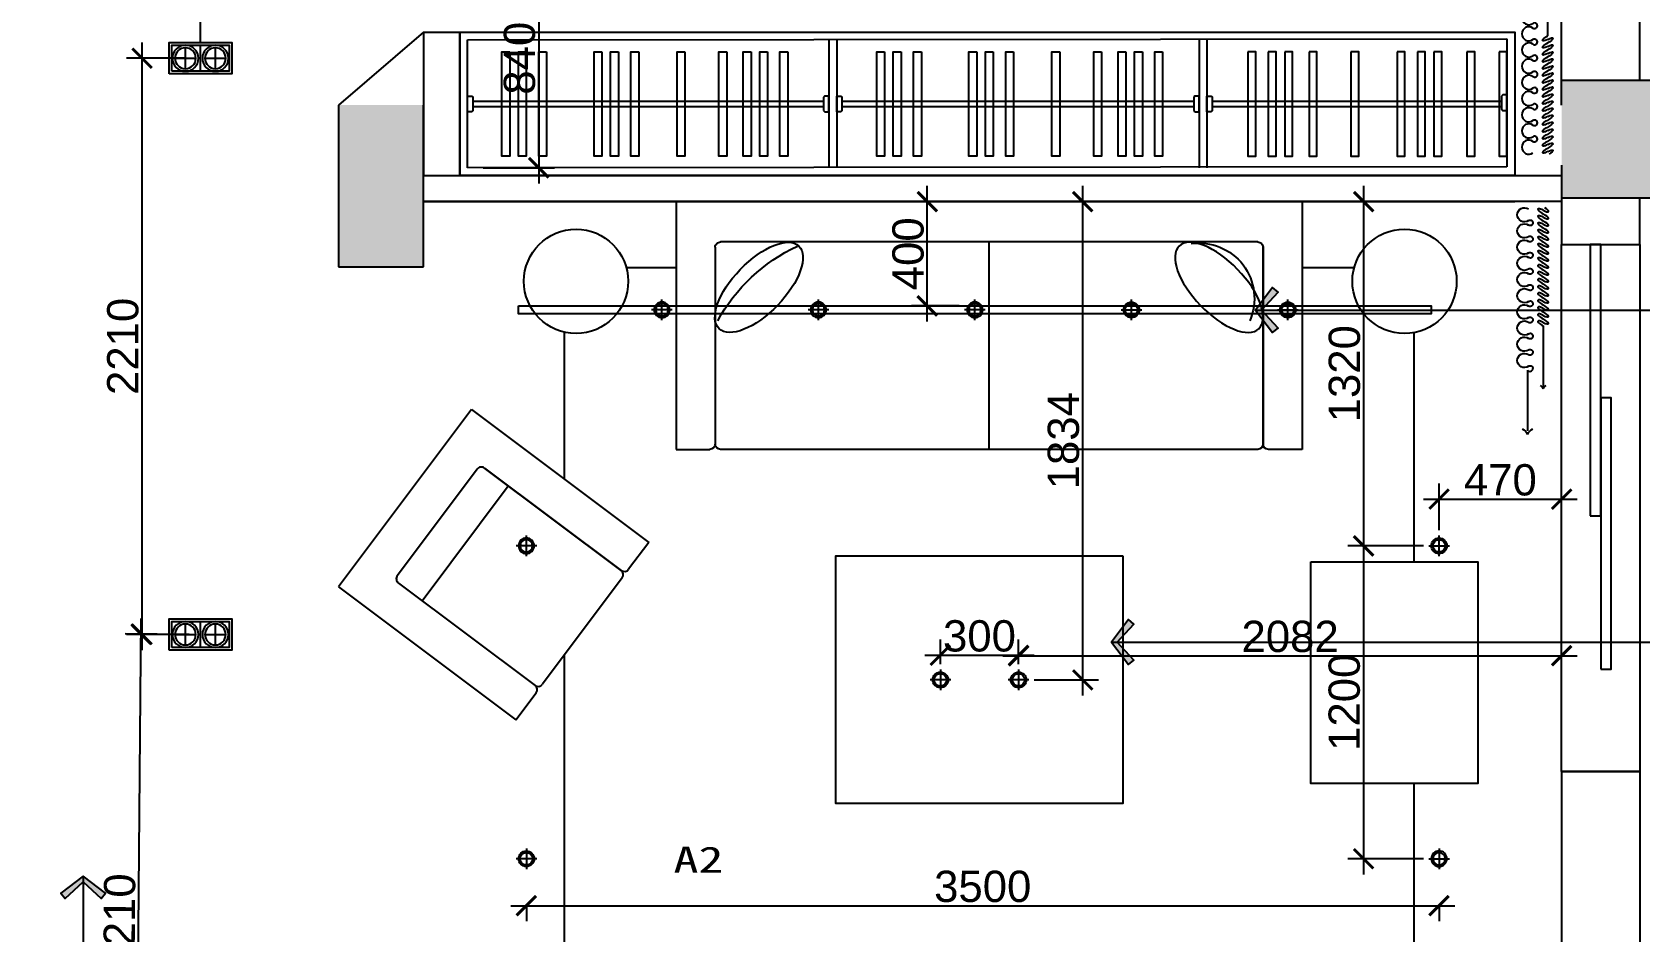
# Model space of a CAD drawing. Header units: millimetres. Extents: x 148889 to 229003, y -70503 to 111106.
# Drawn here: x 209832 to 215997, y 59927 to 63377 of the extents above; entities that cross this region are included whole.
import ezdxf
from ezdxf.enums import TextEntityAlignment as Align

# ---------------------------------------------------------------- set-up
doc = ezdxf.new("R2010")
doc.units = ezdxf.units.MM
doc.linetypes.add('DASHED2', pattern=[0.375, 0.25, -0.125])
doc.linetypes.add('HIDDEN', pattern=[0.375, 0.25, -0.125])
for name, color, linetype in [('C-天花标高', 1, 'Continuous'), ('C-灯具1', 2, 'Continuous'), ('C-门套', 16, 'Continuous'), ('P-原墙线', 7, 'Continuous'), ('P-固定家具1(到顶)', 3, 'Continuous'), ('P-外部尺寸', 44, 'Continuous'), ('P-开关', 7, 'DASHED2'), ('P-新墙线', 4, 'Continuous'), ('P-活动家具', 3, 'Continuous'), ('P-门', 1, 'Continuous'), ('大墨图框', 4, 'Continuous')]:
    doc.layers.add(name, color=color, linetype=linetype)
doc.layers.get('P-开关').off()
doc.styles.add('Arial', font='arial.ttf')
doc.styles.add('ROMANS', font='ROMANS.shx', dxfattribs={"bigfont": 'BIGFONT.shx'})
doc.styles.add('宋体', font='')
doc.styles.get('宋体').set_extended_font_data('SimSun')
doc.dimstyles.new('1比60', dxfattribs={"dimscale": 60, "dimtxt": 2, "dimasz": 1.25, "dimexe": 1, "dimexo": 1, "dimgap": 0.2, "dimtad": 1, "dimdec": 0, "dimrnd": 0.005, "dimzin": 0, "dimdsep": 46, "dimtxsty": 'Arial', "dimblk": 'ARCHTICK', "dimcen": 0.125, "dimdle": 1, "dimclrd": 44, "dimclre": 44, "dimclrt": 50, "dimadec": 0, "dimazin": 0, "dimtfac": 1, "dimtdec": 0, "dimtix": 1, "dimtmove": 2, "dimatfit": 3, "dimldrblk": 'DOT', "dimfxl": 4, "dimfxlon": 1, "dimtvp": 1, "dimtolj": 1, "dimtzin": 0, "dimarcsym": 0})
doc.dimstyles.new('1比80', dxfattribs={"dimscale": 80, "dimtxt": 2, "dimasz": 1.25, "dimexe": 1, "dimexo": 1, "dimgap": 0.25, "dimtad": 1, "dimdec": 0, "dimrnd": 0.005, "dimzin": 0, "dimdsep": 46, "dimtxsty": 'Arial', "dimblk": 'ARCHTICK', "dimcen": 0.125, "dimdle": 1, "dimclrd": 44, "dimclre": 44, "dimclrt": 50, "dimadec": 0, "dimazin": 0, "dimtfac": 1, "dimtdec": 0, "dimtix": 1, "dimtmove": 2, "dimatfit": 3, "dimldrblk": 'DOT', "dimfxl": 5, "dimfxlon": 1, "dimtvp": 1, "dimtolj": 1, "dimtzin": 0, "dimarcsym": 0})
doc.dimstyles.new('出图比例1：50', dxfattribs={"dimscale": 50, "dimtxt": 2.5, "dimasz": 2, "dimexe": 2, "dimexo": 2, "dimgap": 1, "dimtad": 1, "dimdec": 0, "dimrnd": 5, "dimzin": 0, "dimdsep": 46, "dimtxsty": 'ROMANS', "dimblk1": 'ZHL_XS', "dimblk2": 'ZHL_XS', "dimsah": 1, "dimcen": 0.09, "dimclrd": 256, "dimclre": 256, "dimclrt": 41, "dimadec": 0, "dimazin": 0, "dimtfac": 1, "dimtdec": 4, "dimtix": 1, "dimtmove": 2, "dimatfit": 3, "dimldrblk": 'ZHL_JT', "dimfxl": 1, "dimtolj": 1, "dimtzin": 0, "dimarcsym": 0})

# ---------------------------------------------------------------- blocks, each defined once
blk = doc.blocks.new('ZHL_JT')
blk.add_line((-0.221, 0), (-1, 0))
blk.add_lwpolyline([(-0.221, 0), (-0.861, -0.689), (-0.654, -0.862), (0, 0), (-0.654, 0.862), (-0.861, 0.689)], close=True)
for points in [[(-0.861, 0.689), (-0.654, 0.862), (-0.221, 0), (0, 0)], [(-0.861, -0.689), (-0.654, -0.862), (-0.221, 0), (0, 0)]]:
    blk.add_solid(points)
blk = doc.blocks.new('ZHL_XS')
blk.add_line((-1, 0), (0, 0))
at = {"const_width": 0.2}
blk.add_lwpolyline([(-0.6, -0.6), (0.6, 0.6)], dxfattribs=at)
blk = doc.blocks.new('A$C01C20CD7')
at = {"layer": 'C-灯具1'}
for p, q in [((52.8, 105.7, 2984.9), (52.8, 0, 2984.9)), ((0, 52.8, 2984.9), (105.7, 52.8, 2984.9))]:
    blk.add_line(p, q, dxfattribs=at)
for radius in [39.9, 31.7]:
    blk.add_circle((52.8, 52.8, 2984.9), radius, dxfattribs=at)
blk = doc.blocks.new('22323')
at = {"layer": 'C-灯具1', "color": 252}
for p, q in [((9747787.2, 6855645.6), (9747867.2, 6855645.6)), ((9747827.2, 6855685.6), (9747827.2, 6855605.6)), ((9747884.7, 6855695.6), (9747884.7, 6855595.6)), ((9747902.2, 6855645.6), (9747982.2, 6855645.6)), ((9747942.2, 6855685.6), (9747942.2, 6855605.6))]:
    blk.add_line(p, q, dxfattribs=at)
at = {"layer": 'C-灯具1'}
blk.add_lwpolyline([(9747764.7, 6855705.6), (9747764.7, 6855585.6), (9748004.7, 6855585.6), (9748004.7, 6855705.6)], close=True, dxfattribs=at)
at = {"layer": 'C-灯具1', "color": 252}
blk.add_lwpolyline([(9747774.7, 6855695.6), (9747774.7, 6855595.6), (9747994.7, 6855595.6), (9747994.7, 6855695.6)], close=True, dxfattribs=at)
for centre in [(9747827.2, 6855645.6), (9747942.2, 6855645.6)]:
    blk.add_circle(centre, 50, dxfattribs=at)
at = {"layer": 'C-灯具1'}
for centre in [(9747827.2, 6855645.6), (9747942.2, 6855645.6)]:
    blk.add_circle(centre, 40, dxfattribs=at)
blk = doc.blocks.new('海龙工具_201504301644020')
blk.add_circle((4.59, 4.59, -174.23), 4.17)
at = {"style": '宋体', "width": 1.831196}
blk.add_attdef('1', text='', height=2.1, dxfattribs=at).set_placement((1.85, 3.53, -174.23), (7.32, 3.53, -174.23), align=Align.FIT)
blk = doc.blocks.new('A$C7EE014FC')
at = {"color": 252, "ltscale": 3}
for centre, radius, start, end in [((785.8, 1646.4), 679.6, 118.97694, 154.84408), ((371.4, 395.3), 212.6, 171.81466, 293.5953)]:
    blk.add_arc(centre, radius, start, end, dxfattribs=at)
at = {"color": 252, "ltscale": 3, "extrusion": (0, 0, -1)}
blk.add_ellipse((328.8, 2082.6), major_axis=(-158.5, -152.9), ratio=0.45088, start_param=-1.570796, end_param=4.712389, dxfattribs=at)
at = {"color": 252, "ltscale": 3}
blk.add_ellipse((328.8, 318.3), major_axis=(-158.5, 152.9), ratio=0.45088, start_param=-1.570796, end_param=4.712389, dxfattribs=at)
at = {"layer": 'P-活动家具'}
for p, q in [((0, 2400), (950.1, 2400)), ((0, 0), (0, 2400)), ((950.1, 2400), (950.1, 2271)), ((154.7, 170), (154.7, 2230)), ((175.2, 2250.5), (929.6, 2250.5)), ((950.1, 170), (950.1, 2230)), ((950.1, 1200), (154.7, 1200)), ((929.6, 149.5), (175.2, 149.5)), ((175.2, 149.5), (929.6, 149.5)), ((950.1, 0), (950.1, 129)), ((0, 0), (950.1, 0))]:
    blk.add_line(p, q, dxfattribs=at)
for centre, start, end in [((175.2, 2230), 90, 180.00317), ((929.6, 2271), 270, 0), ((929.6, 2230), 0, 90), ((175.2, 170), 179.99683, 270), ((929.6, 170), 270, 0), ((929.6, 129), 0, 90)]:
    blk.add_arc(centre, 20.5, start, end, dxfattribs=at)
blk = doc.blocks.new('A$C0F331B38')
at = {"layer": 'P-活动家具'}
for p, q in [((0, 850), (0, 721)), ((850.1, 850), (0, 850)), ((850.1, 0), (850.1, 850)), ((0, 170), (0, 680)), ((674.9, 700.5), (20.5, 700.5)), ((561.4, 700.5), (561.4, 149.5)), ((695.4, 170), (695.4, 680)), ((0, 0), (0, 129)), ((20.5, 149.5), (674.9, 149.5)), ((674.9, 149.5), (20.5, 149.5)), ((850.1, 0), (0, 0))]:
    blk.add_line(p, q, dxfattribs=at)
for centre, start, end in [((20.5, 721), 180, 270), ((20.5, 680), 90, 180), ((674.9, 680), 359.99683, 90), ((20.5, 170), 180, 270), ((20.5, 129), 90, 180), ((674.9, 170), 270, 0.00317)]:
    blk.add_arc(centre, 20.5, start, end, dxfattribs=at)
blk = doc.blocks.new('A$C22EE4B40')
at = {"layer": 'P-新墙线', "color": 252}
for points in [[(631.5, 234.9), (0, 234.9), (0, 3491.3), (1302.1, 3491.3)], [(1975.8, 3491.3), (2539.8, 3491.3)], [(2788.3, 3254.3), (2788.3, 3063.1)], [(2788.3, 663.1), (2788.3, 462.8)], [(809.4, 234.9), (631.5, 234.9)], [(2537.9, 234.9), (1659.4, 234.9)]]:
    blk.add_lwpolyline(points, dxfattribs=at)
at = {"layer": 'P-活动家具'}
for points in [[(1681.7, 1350.3), (731.7, 1350.3), (731.7, 2450.3), (1681.7, 2450.3)], [(1659.4, 629.8), (1659.4, -10.7), (809.4, -10.7), (809.4, 629.8)]]:
    blk.add_lwpolyline(points, close=True, dxfattribs=at)
for centre in [(2734.8, 3447), (2734.8, 270.1)]:
    blk.add_circle(centre, 200, dxfattribs=at)
at = {"rotation": 53.1708397505404}
blk.add_blockref('A$C0F331B38', (1733.7, 3168.1), dxfattribs=at)
at = {"layer": 'P-活动家具', "extrusion": (0, 0, -1), "zscale": -1}
blk.add_blockref('A$C7EE014FC', (-3040.4, 663.1), dxfattribs=at)
blk = doc.blocks.new('A$C3A1E34E2')
at = {"color": 0, "linetype": 'ByBlock'}
for p, q in [((899.3, 121.9), (1231.8, 121.9)), ((657.5, 36.8, 0), (1000.5, 36.8, 0))]:
    blk.add_line(p, q, dxfattribs=at)
for centre, start, end in [((1016.9, 68.9, 0), 206.81775, 243.02693), ((1016.9, 4.6, 0), 116.97307, 153.18225)]:
    blk.add_arc(centre, 36.1, start, end, dxfattribs=at)
for centre, major_axis, start_param, end_param in [((48.4, 139.7), (-27.4, 27.4), -0.785341, 1.400999), ((48.4, 139.7), (-27.4, 27.4), 3.311504, 5.497844), ((137.1, 139.7), (27.4, 27.4), 0.785455, 2.971795), ((137.1, 139.7), (27.4, 27.4), 4.8823, 7.06864), ((225.8, 139.7), (-27.4, 27.4), -0.785341, 1.400999), ((225.8, 139.7), (27.4, 27.4), 4.8823, 7.06864), ((314.4, 139.7), (27.4, 27.4), 0.785341, 2.971681), ((314.4, 139.7), (27.4, 27.4), 4.882187, 7.068527), ((403.1, 139.7), (27.4, 27.4), 0.785341, 2.971681), ((403.1, 139.7), (27.4, 27.4), 4.882187, 7.068527), ((491.8, 139.7), (-27.4, 27.4), -0.785341, 1.400999), ((491.8, 139.7), (-27.4, 27.4), 3.311504, 5.497844), ((580.5, 139.7), (27.4, 27.4), 0.785455, 2.971795), ((580.5, 139.7), (27.4, 27.4), 4.8823, 7.06864), ((669.1, 139.7), (-27.4, 27.4), -0.785341, 1.400999), ((669.1, 139.7), (27.4, 27.4), 4.8823, 7.06864), ((757.8, 139.7), (27.4, 27.4), 0.785341, 2.971681), ((757.8, 139.7), (27.4, 27.4), 4.882187, 7.068527), ((846.5, 139.7), (27.4, 27.4), 0.785341, 2.971681), ((846.5, 139.7), (27.4, 27.4), 4.882187, 7.068527), ((92.7, 108.3), (-11, 11), 0.169911, 4.542591), ((181.4, 108.3), (11, 11), 1.740708, 6.113388), ((270.1, 108.3), (-11, 11), 0.169911, 4.542591), ((358.8, 108.3), (11, 11), 1.740594, 6.113274), ((447.4, 108.3), (-11, 11), 0.169798, 2.356194), ((447.4, 108.3), (11, 11), 3.927048, 6.113388), ((536.1, 108.3), (-11, 11), 0.169911, 4.542591), ((624.8, 108.3), (11, 11), 1.740708, 6.113388), ((713.5, 108.3), (-11, 11), 0.169911, 4.542591), ((802.1, 108.3), (11, 11), 1.740594, 6.113274), ((890.8, 108.3), (-11, 11), 0.169798, 2.356194), ((1280.2, 181), (46.9, 46.9), 2.824252, 3.456222), ((1280.2, 62.9), (-46.9, 46.9), -0.314629, 0.31734)]:
    blk.add_ellipse(centre, major_axis=major_axis, ratio=1, start_param=start_param, end_param=end_param, dxfattribs=at)
at = {"color": 0, "linetype": 'ByBlock', "extrusion": (0, 0, -1)}
blk.add_ellipse((890.8, 108.3), major_axis=(13.9, 8.4), ratio=0.942431, start_param=-0.491972, end_param=2.091434, dxfattribs=at)
at = {"color": 0, "extrusion": (0, 0, -1)}
for centre, start_param, end_param in [((14.5, 36.8, 0), 1.716714, 4.546394), ((33.7, 36.8, 0), -1.424879, 1.716714), ((52.9, 36.8, 0), 1.716714, 4.858306), ((72.1, 36.8, 0), -1.424879, 1.716714), ((91.3, 36.8, 0), 1.716714, 4.858306), ((110.5, 36.8, 0), -1.424879, 1.716714), ((129.7, 36.8, 0), 1.716714, 4.858306), ((148.9, 36.8, 0), -1.424879, 1.716714), ((168.1, 36.8, 0), 1.716714, 4.858306), ((187.3, 36.8, 0), -1.424879, 1.716714), ((206.5, 36.8, 0), 1.716714, 4.858306), ((225.7, 36.8, 0), -1.424879, 1.716714), ((244.9, 36.8, 0), 1.716714, 4.858306), ((264, 36.8, 0), -1.424879, 1.716714), ((283.2, 36.8, 0), 1.716714, 4.858306), ((302.4, 36.8, 0), -1.424879, 1.716714), ((321.6, 36.8, 0), 1.716714, 4.858306), ((340.8, 36.8, 0), -1.424879, 1.716714), ((360, 36.8, 0), 1.716714, 4.858306), ((379.2, 36.8, 0), -1.424879, 1.716714), ((398.4, 36.8, 0), 1.716714, 4.858306), ((417.6, 36.8, 0), -1.424879, 1.716714), ((436.8, 36.8, 0), 1.716714, 4.858306), ((456, 36.8, 0), -1.424879, 1.716714), ((475.2, 36.8, 0), 1.716714, 4.858306), ((494.4, 36.8, 0), -1.424879, 1.716714), ((513.6, 36.8, 0), 1.716714, 4.858306), ((532.7, 36.8, 0), -1.424879, 1.716714), ((551.9, 36.8, 0), 1.716714, 4.858306), ((571.1, 36.8, 0), -1.424879, 1.716714), ((590.3, 36.8, 0), 1.716714, 4.858306), ((609.5, 36.8, 0), -1.424879, 1.716714), ((628.7, 36.8, 0), 1.716714, 4.858306), ((647.9, 36.8, 0), -1.424879, 1.716714)]:
    blk.add_ellipse(centre, major_axis=(-16.5, 28.6), ratio=0.254545, start_param=start_param, end_param=end_param, dxfattribs=at)
blk = doc.blocks.new('_ArchTick')
at = {"color": 0, "linetype": 'ByBlock', "const_width": 0.15}
blk.add_lwpolyline([(-0.5, -0.5), (0.5, 0.5)], dxfattribs=at)
blk = doc.blocks.new('*D776')
at = {"layer": 'P-外部尺寸', "color": 44, "lineweight": -2, "transparency": 16777216}
for p, q in [((218956.8, 59117.5), (218956.8, 62947.5)), ((218556.8, 62867.5), (219036.8, 62867.5)), ((218556.8, 59197.5), (219036.8, 59197.5))]:
    blk.add_line(p, q, dxfattribs=at)
at = {"layer": 'P-外部尺寸', "color": 44, "lineweight": -2, "transparency": 16777216, "xscale": 100, "yscale": 100, "zscale": 100}
for p, rotation in [((218956.8, 62867.5), 90), ((218956.8, 59197.5), 270)]:
    blk.add_blockref('_ArchTick', p, dxfattribs=dict(at, rotation=rotation))
at = {"layer": 'P-外部尺寸', "color": 50, "transparency": 16777216, "insert": (218855.1, 61032.5), "char_height": 160, "attachment_point": 5, "rotation": 90, "style": 'Arial'}
blk.add_mtext('\\A1;3670', dxfattribs=at)
blk = doc.blocks.new('_Dot')
at = {"color": 0, "linetype": 'ByBlock', "lineweight": -2}
blk.add_line((-0.5, 0), (-1, 0), dxfattribs=at)
at = {"color": 0, "linetype": 'ByBlock', "const_width": 0.5}
blk.add_lwpolyline([(-0.25, 0, 1), (0.25, 0, 1)], format="xyb", close=True, dxfattribs=at)
blk = doc.blocks.new('*D777')
at = {"layer": 'P-外部尺寸', "color": 44, "lineweight": -2, "transparency": 16777216}
for p, q in [((218956.8, 63097.5), (218956.8, 63197.5)), ((218556.8, 63097.5), (219036.8, 63097.5)), ((218956.8, 62867.5), (218956.8, 63097.5)), ((218556.8, 62867.5), (219036.8, 62867.5)), ((218956.8, 62867.5), (218956.8, 62767.5))]:
    blk.add_line(p, q, dxfattribs=at)
at = {"layer": 'P-外部尺寸', "color": 44, "lineweight": -2, "transparency": 16777216, "xscale": 100, "yscale": 100, "zscale": 100}
for p, rotation in [((218956.8, 63097.5), 270), ((218956.8, 62867.5), 90)]:
    blk.add_blockref('_ArchTick', p, dxfattribs=dict(at, rotation=rotation))
at = {"layer": 'P-外部尺寸', "color": 50, "transparency": 16777216, "insert": (218855.1, 62982.5), "char_height": 160, "attachment_point": 5, "rotation": 90, "style": 'Arial'}
blk.add_mtext('\\A1;230', dxfattribs=at)
blk = doc.blocks.new('*D778')
at = {"layer": 'P-外部尺寸', "color": 44, "lineweight": -2, "transparency": 16777216}
for p, q in [((218786.8, 63017.5), (218786.8, 66547.5)), ((218386.8, 66467.5), (218866.8, 66467.5)), ((218386.8, 63097.5), (218866.8, 63097.5))]:
    blk.add_line(p, q, dxfattribs=at)
at = {"layer": 'P-外部尺寸', "color": 44, "lineweight": -2, "transparency": 16777216, "xscale": 100, "yscale": 100, "zscale": 100}
for p, rotation in [((218786.8, 66467.5), 90), ((218786.8, 63097.5), 270)]:
    blk.add_blockref('_ArchTick', p, dxfattribs=dict(at, rotation=rotation))
at = {"layer": 'P-外部尺寸', "color": 50, "transparency": 16777216, "insert": (218685.1, 64782.5), "char_height": 160, "attachment_point": 5, "rotation": 90, "style": 'Arial'}
blk.add_mtext('\\A1;3370', dxfattribs=at)
blk = doc.blocks.new('*D1038')
at = {"layer": 'P-新墙线', "color": 44, "lineweight": -2, "transparency": 16777216}
for p, q in [((210230.8, 58799.4), (210249.3, 61129.4)), ((210434.4, 61068), (210188.8, 61069.9)), ((210416.9, 58858), (210171.3, 58859.9))]:
    blk.add_line(p, q, dxfattribs=at)
at = {"layer": 'P-新墙线', "color": 44, "lineweight": -2, "transparency": 16777216, "xscale": 75, "yscale": 75, "zscale": 75}
for p, rotation in [((210248.8, 61069.4), 89.54630987091177), ((210231.3, 58859.4), 269.5463098709117)]:
    blk.add_blockref('_ArchTick', p, dxfattribs=dict(at, rotation=rotation))
at = {"layer": 'P-新墙线', "color": 50, "transparency": 16777216, "insert": (210166.8, 59965), "char_height": 120, "attachment_point": 5, "rotation": 89.54631, "style": 'Arial'}
blk.add_mtext('\\A1;2210', dxfattribs=at)
blk = doc.blocks.new('*D1039')
at = {"layer": 'P-新墙线', "color": 44, "lineweight": -2, "transparency": 16777216}
for p, q in [((210253.1, 61007.5), (210253.1, 63337.3)), ((210416.9, 63277.3), (210193.1, 63277.3)), ((210416.9, 61067.5), (210193.1, 61067.5))]:
    blk.add_line(p, q, dxfattribs=at)
at = {"layer": 'P-新墙线', "color": 44, "lineweight": -2, "transparency": 16777216, "xscale": 75, "yscale": 75, "zscale": 75}
for p, rotation in [((210253.1, 63277.3), 90), ((210253.1, 61067.5), 270)]:
    blk.add_blockref('_ArchTick', p, dxfattribs=dict(at, rotation=rotation))
at = {"layer": 'P-新墙线', "color": 50, "transparency": 16777216, "insert": (210179.9, 62172.4), "char_height": 120, "attachment_point": 5, "rotation": 90, "style": 'Arial'}
blk.add_mtext('\\A1;2210', dxfattribs=at)
blk = doc.blocks.new('*D1040')
at = {"layer": 'P-新墙线', "color": 44, "lineweight": -2, "transparency": 16777216}
for p, q in [((208784.4, 63337.3), (208784.4, 63577.2)), ((210476.9, 63337.3), (210476.9, 63577.2)), ((208724.4, 63517.2), (210536.9, 63517.2))]:
    blk.add_line(p, q, dxfattribs=at)
at = {"layer": 'P-新墙线', "color": 44, "lineweight": -2, "transparency": 16777216, "xscale": 75, "yscale": 75, "zscale": 75, "rotation": 180}
blk.add_blockref('_ArchTick', (208784.4, 63517.2), dxfattribs=at)
at = {"layer": 'P-新墙线', "color": 44, "lineweight": -2, "transparency": 16777216, "xscale": 75, "yscale": 75, "zscale": 75}
blk.add_blockref('_ArchTick', (210476.9, 63517.2), dxfattribs=at)
at = {"layer": 'P-新墙线', "color": 50, "transparency": 16777216, "insert": (209630.6, 63590.5), "char_height": 120, "attachment_point": 5, "style": 'Arial'}
blk.add_mtext('\\A1;1693', dxfattribs=at)
blk = doc.blocks.new('*D1051')
at = {"layer": 'P-新墙线', "color": 44, "lineweight": -2, "transparency": 16777216}
for p, q in [((211471.6, 63668), (211471.6, 63968)), ((211973.7, 63757.5), (211973.7, 63968)), ((212033.7, 63908), (211411.6, 63908))]:
    blk.add_line(p, q, dxfattribs=at)
at = {"layer": 'P-新墙线', "color": 44, "lineweight": -2, "transparency": 16777216, "xscale": 75, "yscale": 75, "zscale": 75, "rotation": 180}
blk.add_blockref('_ArchTick', (211471.6, 63908), dxfattribs=at)
at = {"layer": 'P-新墙线', "color": 44, "lineweight": -2, "transparency": 16777216, "xscale": 75, "yscale": 75, "zscale": 75}
blk.add_blockref('_ArchTick', (211973.7, 63908), dxfattribs=at)
at = {"layer": 'P-新墙线', "color": 50, "transparency": 16777216, "insert": (211722.7, 63981.2), "char_height": 120, "attachment_point": 5, "style": 'Arial'}
blk.add_mtext('\\A1;502', dxfattribs=at)
blk = doc.blocks.new('*D1052')
at = {"layer": 'P-新墙线', "color": 44, "lineweight": -2, "transparency": 16777216}
for p, q in [((211774.3, 63757.5), (211774.3, 62797.5)), ((211913.7, 63697.5), (211714.3, 63697.5)), ((211561.6, 62857.5), (211834.3, 62857.5))]:
    blk.add_line(p, q, dxfattribs=at)
at = {"layer": 'P-新墙线', "color": 44, "lineweight": -2, "transparency": 16777216, "xscale": 75, "yscale": 75, "zscale": 75}
for p, rotation in [((211774.3, 63697.5), 90), ((211774.3, 62857.5), 270)]:
    blk.add_blockref('_ArchTick', p, dxfattribs=dict(at, rotation=rotation))
at = {"layer": 'P-新墙线', "color": 50, "transparency": 16777216, "insert": (211701, 63277.5), "char_height": 120, "attachment_point": 5, "rotation": 90, "style": 'Arial'}
blk.add_mtext('\\A1;840', dxfattribs=at)
blk = doc.blocks.new('*D1057')
at = {"layer": 'P-新墙线', "color": 44, "lineweight": -2, "transparency": 16777216}
for p, q in [((213264.3, 62267.5), (213264.3, 62787.5)), ((213454.4, 62727.5), (213204.3, 62727.5)), ((213386.9, 62327.5), (213204.3, 62327.5))]:
    blk.add_line(p, q, dxfattribs=at)
at = {"layer": 'P-新墙线', "color": 44, "lineweight": -2, "transparency": 16777216, "xscale": 75, "yscale": 75, "zscale": 75}
for p, rotation in [((213264.3, 62727.5), 90), ((213264.3, 62327.5), 270)]:
    blk.add_blockref('_ArchTick', p, dxfattribs=dict(at, rotation=rotation))
at = {"layer": 'P-新墙线', "color": 50, "transparency": 16777216, "insert": (213191.1, 62527.5), "char_height": 120, "attachment_point": 5, "rotation": 90, "style": 'Arial'}
blk.add_mtext('\\A1;400', dxfattribs=at)
blk = doc.blocks.new('*D1058')
at = {"layer": 'P-新墙线', "color": 44, "lineweight": -2, "transparency": 16777216}
for p, q in [((215226.9, 61467.5), (215226.9, 61646.6)), ((215696.9, 61586.6), (215696.9, 61646.6)), ((215166.9, 61586.6), (215756.9, 61586.6))]:
    blk.add_line(p, q, dxfattribs=at)
at = {"layer": 'P-新墙线', "color": 44, "lineweight": -2, "transparency": 16777216, "xscale": 75, "yscale": 75, "zscale": 75, "rotation": 180}
blk.add_blockref('_ArchTick', (215226.9, 61586.6), dxfattribs=at)
at = {"layer": 'P-新墙线', "color": 44, "lineweight": -2, "transparency": 16777216, "xscale": 75, "yscale": 75, "zscale": 75}
blk.add_blockref('_ArchTick', (215696.9, 61586.6), dxfattribs=at)
at = {"layer": 'P-新墙线', "color": 50, "transparency": 16777216, "insert": (215461.9, 61659.9), "char_height": 120, "attachment_point": 5, "style": 'Arial'}
blk.add_mtext('\\A1;470', dxfattribs=at)
blk = doc.blocks.new('*D1059')
at = {"layer": 'P-新墙线', "color": 44, "lineweight": -2, "transparency": 16777216}
for p, q in [((214937.9, 61347.5), (214937.9, 62787.5)), ((215177.9, 62727.5), (214877.9, 62727.5)), ((215166.9, 61407.5), (214877.9, 61407.5))]:
    blk.add_line(p, q, dxfattribs=at)
at = {"layer": 'P-新墙线', "color": 44, "lineweight": -2, "transparency": 16777216, "xscale": 75, "yscale": 75, "zscale": 75}
for p, rotation in [((214937.9, 62727.5), 90), ((214937.9, 61407.5), 270)]:
    blk.add_blockref('_ArchTick', p, dxfattribs=dict(at, rotation=rotation))
at = {"layer": 'P-新墙线', "color": 50, "transparency": 16777216, "insert": (214864.6, 62067.5), "char_height": 120, "attachment_point": 5, "rotation": 90, "style": 'Arial'}
blk.add_mtext('\\A1;1320', dxfattribs=at)
blk = doc.blocks.new('*D1060')
at = {"layer": 'P-新墙线', "color": 44, "lineweight": -2, "transparency": 16777216}
for p, q in [((214937.1, 61467.5), (214937.1, 60147.5)), ((215166.9, 61407.5), (214877.1, 61407.5)), ((215166.9, 60207.5), (214877.1, 60207.5))]:
    blk.add_line(p, q, dxfattribs=at)
at = {"layer": 'P-新墙线', "color": 44, "lineweight": -2, "transparency": 16777216, "xscale": 75, "yscale": 75, "zscale": 75}
for p, rotation in [((214937.1, 61407.5), 90), ((214937.1, 60207.5), 270)]:
    blk.add_blockref('_ArchTick', p, dxfattribs=dict(at, rotation=rotation))
at = {"layer": 'P-新墙线', "color": 50, "transparency": 16777216, "insert": (214863.9, 60807.5), "char_height": 120, "attachment_point": 5, "rotation": 90, "style": 'Arial'}
blk.add_mtext('\\A1;1200', dxfattribs=at)
blk = doc.blocks.new('*D1061')
at = {"layer": 'P-新墙线', "color": 44, "lineweight": -2, "transparency": 16777216}
for p, q in [((211666.9, 60027.5), (215286.9, 60027.5)), ((211726.9, 60027.5), (211726.9, 59967.5)), ((215226.9, 60027.5), (215226.9, 59967.5))]:
    blk.add_line(p, q, dxfattribs=at)
at = {"layer": 'P-新墙线', "color": 44, "lineweight": -2, "transparency": 16777216, "xscale": 75, "yscale": 75, "zscale": 75, "rotation": 180}
blk.add_blockref('_ArchTick', (211726.9, 60027.5), dxfattribs=at)
at = {"layer": 'P-新墙线', "color": 44, "lineweight": -2, "transparency": 16777216, "xscale": 75, "yscale": 75, "zscale": 75}
blk.add_blockref('_ArchTick', (215226.9, 60027.5), dxfattribs=at)
at = {"layer": 'P-新墙线', "color": 50, "transparency": 16777216, "insert": (213476.9, 60100.8), "char_height": 120, "attachment_point": 5, "style": 'Arial'}
blk.add_mtext('\\A1;3500', dxfattribs=at)
blk = doc.blocks.new('*D1063')
at = {"layer": 'P-新墙线', "color": 44, "lineweight": -2, "transparency": 16777216}
for p, q in [((213314.5, 60953.5), (213314.5, 61048)), ((213614.5, 60953.5), (213614.5, 61048)), ((213254.5, 60988), (213674.5, 60988))]:
    blk.add_line(p, q, dxfattribs=at)
at = {"layer": 'P-新墙线', "color": 44, "lineweight": -2, "transparency": 16777216, "xscale": 75, "yscale": 75, "zscale": 75, "rotation": 180}
blk.add_blockref('_ArchTick', (213314.5, 60988), dxfattribs=at)
at = {"layer": 'P-新墙线', "color": 44, "lineweight": -2, "transparency": 16777216, "xscale": 75, "yscale": 75, "zscale": 75}
blk.add_blockref('_ArchTick', (213614.5, 60988), dxfattribs=at)
at = {"layer": 'P-新墙线', "color": 50, "transparency": 16777216, "insert": (213464.5, 61061.4), "char_height": 120, "attachment_point": 5, "style": 'Arial'}
blk.add_mtext('\\A1;300', dxfattribs=at)
blk = doc.blocks.new('*D1064')
at = {"layer": 'P-新墙线', "color": 44, "lineweight": -2, "transparency": 16777216}
for p, q in [((213614.5, 60953.5), (213614.5, 61046.1)), ((215696.9, 60746.1), (215696.9, 61046.1)), ((213554.5, 60986.1), (215756.9, 60986.1))]:
    blk.add_line(p, q, dxfattribs=at)
at = {"layer": 'P-新墙线', "color": 44, "lineweight": -2, "transparency": 16777216, "xscale": 75, "yscale": 75, "zscale": 75, "rotation": 180}
blk.add_blockref('_ArchTick', (213614.5, 60986.1), dxfattribs=at)
at = {"layer": 'P-新墙线', "color": 44, "lineweight": -2, "transparency": 16777216, "xscale": 75, "yscale": 75, "zscale": 75}
blk.add_blockref('_ArchTick', (215696.9, 60986.1), dxfattribs=at)
at = {"layer": 'P-新墙线', "color": 50, "transparency": 16777216, "insert": (214655.7, 61059.4), "char_height": 120, "attachment_point": 5, "style": 'Arial'}
blk.add_mtext('\\A1;2082', dxfattribs=at)
blk = doc.blocks.new('*D1065')
at = {"layer": 'P-新墙线', "color": 44, "lineweight": -2, "transparency": 16777216}
for p, q in [((213860.3, 60833.5), (213860.3, 62787.5)), ((213620.3, 62727.5), (213920.3, 62727.5)), ((213674.5, 60893.5), (213920.3, 60893.5))]:
    blk.add_line(p, q, dxfattribs=at)
at = {"layer": 'P-新墙线', "color": 44, "lineweight": -2, "transparency": 16777216, "xscale": 75, "yscale": 75, "zscale": 75}
for p, rotation in [((213860.3, 62727.5), 90), ((213860.3, 60893.5), 270)]:
    blk.add_blockref('_ArchTick', p, dxfattribs=dict(at, rotation=rotation))
at = {"layer": 'P-新墙线', "color": 50, "transparency": 16777216, "insert": (213787, 61810.5), "char_height": 120, "attachment_point": 5, "rotation": 90, "style": 'Arial'}
blk.add_mtext('\\A1;1834', dxfattribs=at)

msp = doc.modelspace()

# ---------------------------------------------------------------- hatches: boundary and pattern name
at = {"layer": 'P-原墙线'}
msp.add_hatch(color=8, dxfattribs=at).paths.add_polyline_path([(216081.9, 62742.5), (216081.9, 63192.5), (215696.9, 63192.5), (215696.9, 63097.5), (215696.9, 62867.5), (215696.9, 62742.5)])
h = msp.add_hatch(color=8, dxfattribs=at)
h.paths.add_polyline_path([(208246.9, 62477.5), (208246.9, 62607.5), (208246.9, 62797.5), (207826.9, 62797.5), (207826.9, 62697.5), (207826.9, 62477.5)])
h.paths.add_polyline_path([(211006.9, 62477.5), (211331.9, 62477.5), (211331.9, 63097.5), (211006.9, 63097.5)])

# ---------------------------------------------------------------- linework, layer by layer
at = {"layer": 'C-灯具1', "color": 252}
msp.add_lwpolyline([(211696.9, 62327.5), (215196.9, 62327.5), (215196.9, 62297.5), (211696.9, 62297.5)], close=True, dxfattribs=at)
at = {"layer": 'C-门套', "linetype": 'HIDDEN'}
msp.add_lwpolyline([(215696.9, 62562.5), (215996.9, 62562.5), (215996.9, 60542.5), (215696.9, 60542.5)], close=True, dxfattribs=at)
at = {"layer": 'P-原墙线'}
for p, q in [((215696.9, 63097.5), (215696.9, 63797.5)), ((215996.9, 63192.5), (215996.9, 63797.5)), ((216081.9, 63192.5), (215696.9, 63192.5)), ((211006.9, 63097.5), (211006.9, 62477.5)), ((211331.9, 62477.5), (211331.9, 63097.5)), ((215516.9, 63097.5), (215516.9, 62867.5)), ((215696.9, 62867.5), (215696.9, 62562.5)), ((215696.9, 62742.5), (216081.9, 62742.5)), ((215996.9, 62562.5), (215996.9, 62742.5)), ((215696.9, 62562.5), (215996.9, 62562.5)), ((211006.9, 62477.5), (211331.9, 62477.5)), ((215696.9, 60542.5), (215996.9, 60542.5)), ((215696.9, 60542.5), (215696.9, 58977.5)), ((215996.9, 60542.5), (215996.9, 59277.5))]:
    msp.add_line(p, q, dxfattribs=at)
at = {"layer": 'P-固定家具1(到顶)', "color": 252}
for p, q in [((211501.6, 63347.5), (215486.9, 63351.6, 210.9)), ((211501.6, 62857.5), (211501.6, 63347.5)), ((212886.9, 63348.9), (212886.9, 62857.5)), ((212916.9, 63348.9), (212916.9, 62857.5)), ((214306.9, 63347.5), (214306.9, 62857.5)), ((214336.9, 63347.5), (214336.9, 62857.5)), ((215486.9, 63351.6, 210.9), (215486.9, 62861.6, 210.9)), ((211521.6, 63112.5), (212866.9, 63112.5)), ((211521.6, 63092.5), (212866.9, 63092.5)), ((212936.9, 63112.5), (214286.9, 63112.5)), ((212936.9, 63092.5), (214286.9, 63092.5)), ((214356.9, 63112.5), (215466.9, 63112.5, -112.4)), ((214356.9, 63092.5), (215466.9, 63092.5, -112.4)), ((215486.9, 62861.6, 210.9), (211501.6, 62857.5))]:
    msp.add_line(p, q, dxfattribs=at)
at = {"layer": 'P-固定家具1(到顶)'}
msp.add_lwpolyline([(211471.6, 63377.5), (215516.9, 63377.5), (215516.9, 62827.5), (211471.6, 62827.5)], close=True, dxfattribs=at)
at = {"layer": 'P-固定家具1(到顶)', "color": 252}
for points in [[(211663.3, 63302.5), (211663.3, 62902.5), (211633.3, 62902.5), (211633.3, 63302.5)], [(211726.7, 63302.5), (211726.7, 62902.5), (211696.7, 62902.5), (211696.7, 63302.5)], [(211804.3, 63302.5), (211804.3, 62902.5), (211774.3, 62902.5), (211774.3, 63302.5)], [(212016.7, 63302.5), (212016.7, 62902.5), (211986.7, 62902.5), (211986.7, 63302.5)], [(212080.1, 63302.5), (212080.1, 62902.5), (212050.1, 62902.5), (212050.1, 63302.5)], [(212157.7, 63302.5), (212157.7, 62902.5), (212127.7, 62902.5), (212127.7, 63302.5)], [(212335.1, 63302.5), (212335.1, 62902.5), (212305.1, 62902.5), (212305.1, 63302.5)], [(212495.2, 63302.5), (212495.2, 62902.5), (212465.2, 62902.5), (212465.2, 63302.5)], [(212588.5, 63302.5), (212588.5, 62902.5), (212558.5, 62902.5), (212558.5, 63302.5)], [(212651.9, 63302.5), (212651.9, 62902.5), (212621.9, 62902.5), (212621.9, 63302.5)], [(212729.5, 63302.5), (212729.5, 62902.5), (212699.5, 62902.5), (212699.5, 63302.5)], [(213100.7, 63302.5), (213100.7, 62902.5), (213070.7, 62902.5), (213070.7, 63302.5)], [(213164.1, 63302.5), (213164.1, 62902.5), (213134.1, 62902.5), (213134.1, 63302.5)], [(213241.7, 63302.5), (213241.7, 62902.5), (213211.7, 62902.5), (213211.7, 63302.5)], [(213454.1, 63302.5), (213454.1, 62902.5), (213424.1, 62902.5), (213424.1, 63302.5)], [(213517.5, 63302.5), (213517.5, 62902.5), (213487.5, 62902.5), (213487.5, 63302.5)], [(213595.1, 63302.5), (213595.1, 62902.5), (213565.1, 62902.5), (213565.1, 63302.5)], [(213772.5, 63302.5), (213772.5, 62902.5), (213742.5, 62902.5), (213742.5, 63302.5)], [(213932.6, 63302.5), (213932.6, 62902.5), (213902.6, 62902.5), (213902.6, 63302.5)], [(214025.9, 63302.5), (214025.9, 62902.5), (213995.9, 62902.5), (213995.9, 63302.5)], [(214089.2, 63302.5), (214089.2, 62902.5), (214059.2, 62902.5), (214059.2, 63302.5)], [(214166.9, 63302.5), (214166.9, 62902.5), (214136.9, 62902.5), (214136.9, 63302.5)], [(214494.2, 63302.5), (214494.2, 62902.5), (214524.2, 62902.5), (214524.2, 63302.5)], [(214571.8, 63302.5), (214571.8, 62902.5), (214601.8, 62902.5), (214601.8, 63302.5)], [(214635.2, 63302.5), (214635.2, 62902.5), (214665.2, 62902.5), (214665.2, 63302.5)], [(214728.5, 63302.5), (214728.5, 62902.5), (214758.5, 62902.5), (214758.5, 63302.5)], [(214888.6, 63302.5), (214888.6, 62902.5), (214918.6, 62902.5), (214918.6, 63302.5)], [(215066, 63302.5), (215066, 62902.5), (215096, 62902.5), (215096, 63302.5)], [(215143.6, 63302.5), (215143.6, 62902.5), (215173.6, 62902.5), (215173.6, 63302.5)], [(215207, 63302.5), (215207, 62902.5), (215237, 62902.5), (215237, 63302.5)], [(215334, 63302.5), (215334, 62902.5), (215364, 62902.5), (215364, 63302.5)]]:
    msp.add_lwpolyline(points, close=True, dxfattribs=at)
at = {"layer": 'P-固定家具1(到顶)', "color": 252, "elevation": 112.4}
msp.add_lwpolyline([(215456.9, 63302.5), (215456.9, 62902.5), (215486.9, 62902.5), (215486.9, 63302.5)], close=True, dxfattribs=at)
at = {"layer": 'P-固定家具1(到顶)', "color": 252}
for points in [[(211501.6, 63132.5), (211516.6, 63132.5, -0.414214), (211521.6, 63127.5), (211521.6, 63077.5, -0.414214), (211516.6, 63072.5), (211501.6, 63072.5)], [(212886.9, 63132.5), (212871.9, 63132.5, 0.414214), (212866.9, 63127.5), (212866.9, 63077.5, 0.414214), (212871.9, 63072.5), (212886.9, 63072.5)], [(212886.9, 63132.5), (212871.9, 63132.5, 0.414214), (212866.9, 63127.5), (212866.9, 63077.5, 0.414214), (212871.9, 63072.5), (212886.9, 63072.5)], [(212916.9, 63132.5), (212931.9, 63132.5, -0.414214), (212936.9, 63127.5), (212936.9, 63077.5, -0.414214), (212931.9, 63072.5), (212916.9, 63072.5)], [(212916.9, 63132.5), (212931.9, 63132.5, -0.414214), (212936.9, 63127.5), (212936.9, 63077.5, -0.414214), (212931.9, 63072.5), (212916.9, 63072.5)], [(214306.9, 63132.5), (214291.9, 63132.5, 0.414214), (214286.9, 63127.5), (214286.9, 63077.5, 0.414214), (214291.9, 63072.5), (214306.9, 63072.5)], [(214306.9, 63132.5), (214291.9, 63132.5, 0.414214), (214286.9, 63127.5), (214286.9, 63077.5, 0.414214), (214291.9, 63072.5), (214306.9, 63072.5)], [(214336.9, 63132.5), (214351.9, 63132.5, -0.414214), (214356.9, 63127.5), (214356.9, 63077.5, -0.414214), (214351.9, 63072.5), (214336.9, 63072.5)], [(214336.9, 63132.5), (214351.9, 63132.5, -0.414214), (214356.9, 63127.5), (214356.9, 63077.5, -0.414214), (214351.9, 63072.5), (214336.9, 63072.5)], [(215486.9, 63136.6), (215471.9, 63136.6, 0.414214), (215466.9, 63131.6), (215466.9, 63081.6, 0.414214), (215471.9, 63076.6), (215486.9, 63076.6)]]:
    msp.add_lwpolyline(points, format="xyb", close=True, dxfattribs=at)
at = {"layer": 'P-新墙线', "linetype": 'ByBlock', "ltscale": 3}
for p, q in [((211331.9, 63377.5), (211006.9, 63097.5)), ((211331.9, 63377.5), (211471.6, 63377.5)), ((211331.9, 63377.5), (211331.9, 62827.5)), ((211471.6, 63377.5), (211471.6, 62827.5)), ((211331.9, 62827.5), (215696.9, 62827.5)), ((215696.9, 62727.5), (211331.9, 62727.5))]:
    msp.add_line(p, q, dxfattribs=at)
at = {"layer": 'P-新墙线'}
msp.add_lwpolyline([(211331.9, 62727.5), (215516.9, 62727.5)], dxfattribs=at)
at = {"layer": 'P-门'}
for points in [[(215806.9, 61522.5), (215846.9, 61522.5), (215846.9, 62562.5), (215806.9, 62562.5)], [(215846.9, 60934.9), (215886.9, 60934.9), (215886.9, 61974.9), (215846.9, 61974.9)]]:
    msp.add_lwpolyline(points, close=True, dxfattribs=at)

# ---------------------------------------------------------------- block references
at = {"layer": 'C-灯具1', "xscale": -1, "rotation": 180}
for p in [(-9537407.9, 6918922.9), (-9537407.9, 6916713)]:
    msp.add_blockref('22323', p, dxfattribs=at)
at = {"layer": 'C-灯具1', "yscale": 0.7496251873672009}
for p, xscale, zscale, rotation in [((212207.3, 62272.9, -2237.5), -0.7496251873672009, 0.7496251874062949, 270), ((212807.3, 62272.9, -2237.5), -0.7496251873672009, 0.7496251874062949, 270), ((213407.3, 62272.9, -2237.5), -0.7496251873672009, 0.7496251874062949, 270), ((214086.5, 62272.9, -2237.5), 0.7496251873672009, 0.7496251873672009, 90), ((214686.5, 62272.9, -2237.5), 0.7496251873672009, 0.7496251873672009, 90), ((211687.3, 61367.9, -2237.5), -0.7496251873672009, 0.7496251874062949, 270), ((215266.5, 61367.9, -2237.5), 0.7496251873672009, 0.7496251873672009, 90), ((213274.9, 60933.1, -2237.5), 0.7496251873672009, 0.7496251873672009, 270), ((213574.9, 60933.1, -2237.5), 0.7496251873672009, 0.7496251873672009, 270), ((211687.3, 60247.1, -2237.5), 0.7496251873672009, 0.7496251873672009, 270), ((215266.5, 60247.1, -2237.5), -0.7496251873672009, 0.7496251874062949, 90)]:
    msp.add_blockref('A$C01C20CD7', p, dxfattribs=dict(at, xscale=xscale, zscale=zscale, rotation=rotation))
at = {"layer": 'P-开关', "ltscale": 10}
ref = msp.add_blockref('海龙工具_201504301644020', (212226.2, 60030.5, 6098.1), dxfattribs=dict(at, xscale=35, yscale=35, zscale=35))
ref.add_attrib('1', 'A2', dxfattribs={"layer": '大墨图框', "color": 1, "height": 100, "style": '宋体', "width": 1.345929}).set_placement((212291.1, 60154.2), (212482.5, 60154.2), align=Align.FIT)
at = {"layer": 'P-活动家具', "color": 252, "yscale": 0.7000000000116415, "zscale": 0.7000000000000002, "rotation": 90}
for p, xscale in [((215669.2, 62902.7), 0.7000000000116415), ((215651.9, 62711.1, 3.8), -0.7000000000116415)]:
    msp.add_blockref('A$C3A1E34E2', p, dxfattribs=dict(at, xscale=xscale))
at = {"layer": 'P-活动家具', "rotation": 90}
msp.add_blockref('A$C22EE4B40', (215364.5, 59687.1), dxfattribs=at)

# ---------------------------------------------------------------- dimensions: what is measured, and where the dimension line sits
at = {"layer": 'P-外部尺寸'}
for base, p1, p2, picture, middle in [((218786.8, 66467.5), (214847.9, 63097.5), (214847.9, 66467.5), '*D778', (218685.1, 64782.5)), ((218956.8, 63097.5), (214807.6, 62867.5), (215017.9, 63097.5), '*D777', (218855.1, 62982.5)), ((218956.8, 62867.5), (217125.6, 59197.5), (214807.6, 62867.5), '*D776', (218855.1, 61032.5))]:
    dim = msp.add_linear_dim(base=base, p1=p1, p2=p2, angle=90, dimstyle='1比80', dxfattribs=at)
    dim.commit()
    dim.dimension.update_dxf_attribs({"geometry": picture, "text_midpoint": middle})
at = {"layer": 'P-新墙线'}
for base, p1, p2, picture, middle in [((211471.6, 63908), (211973.7, 63697.5, 0), (211471.6, 63102.5), '*D1051', (211722.7, 63981.2)), ((210476.8597662, 63517.1500604), (208784.3597662, 63277.299751), (210476.8597662, 63277.299751), '*D1040', (209630.6097662, 63590.4597466)), ((215696.9, 61586.6), (215226.9, 61407.5, 0), (215696.9, 61552.5), '*D1058', (215461.9, 61659.9)), ((215696.9, 60986.1), (213614.5, 60893.5, 0), (215696.9, 60542.5), '*D1064', (214655.7, 61059.4))]:
    dim = msp.add_linear_dim(base=base, p1=p1, p2=p2, dimstyle='1比60', dxfattribs=at)
    dim.commit()
    dim.dimension.update_dxf_attribs({"geometry": picture, "text_midpoint": middle})
for base, p1, p2, picture, middle in [((211774.3, 62857.5), (211973.7, 63697.5, 0), (211501.6, 62857.5), '*D1052', (211701, 63277.5)), ((213264.3, 62727.5), (213446.9, 62327.5), (213514.4, 62727.5), '*D1057', (213191.1, 62527.5)), ((213860.3, 62727.5), (213614.5, 60893.5, 0), (213514.4, 62727.5), '*D1065', (213787, 61810.5)), ((214937.9, 62727.5), (215226.9, 61407.5, 0), (215516.9, 62727.5), '*D1059', (214864.6, 62067.5))]:
    dim = msp.add_linear_dim(base=base, p1=p1, p2=p2, angle=90, dimstyle='1比60', dxfattribs=at)
    dim.commit()
    dim.dimension.update_dxf_attribs({"geometry": picture, "text_midpoint": middle})
for p1, p2, distance, picture, middle in [((210476.9, 61067.5), (210476.9, 63277.3), 223.7, '*D1039', (210179.9, 62172.4)), ((215226.9, 61407.5, 0), (215226.9, 60207.5), -289.7, '*D1060', (214863.9, 60807.5)), ((210476.9, 58857.5), (210494.4, 61067.5), 245.6, '*D1038', (210166.8, 59965)), ((213314.5, 60893.5, 0), (213614.5, 60893.5, 0), 94.6, '*D1063', (213464.5, 61061.4)), ((211726.9, 60087.5, 0), (215226.9, 60087.5), -60, '*D1061', (213476.9, 60100.8))]:
    dim = msp.add_aligned_dim(p1=p1, p2=p2, distance=distance, dimstyle='1比60', dxfattribs=at)
    dim.commit()
    dim.dimension.update_dxf_attribs({"geometry": picture, "text_midpoint": middle})

# ---------------------------------------------------------------- leaders
at = {"layer": 'C-天花标高'}
for points, override in [([(214523.3, 62311.4), (219465.5, 62311.4)], {"dimtad": 0}), ([(213970.9, 61038.2), (219465.5, 61038.2)], {"dimtad": 0}), ([(210027.2, 60141.2), (210027.2, 56404.5), (210127.2, 56404.5)], {"dimgap": 1, "dimtad": 0})]:
    msp.add_leader(points, dimstyle='出图比例1：50', override=override, dxfattribs=at)

doc.saveas('drawing.dxf')
